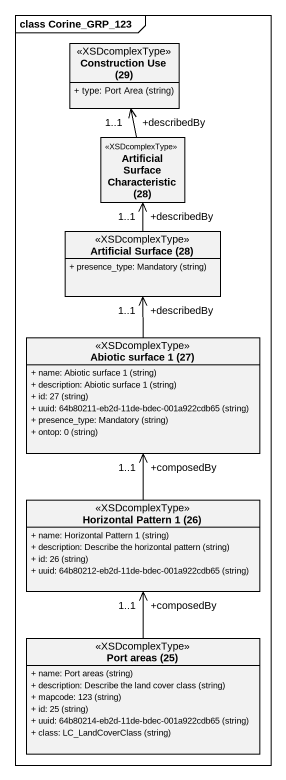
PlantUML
@startuml
mainframe class Corine_GRP_123
hide circle
hide empty members
skinparam classAttributeIconSize 0
class "Construction Use (29)" as Construction_Use_29 <<XSDcomplexType>> {
  {field} + type: Port Area (string)
}
class "Artificial Surface Characteristic (28)" as Artificial_Surface <<XSDcomplexType>>
class "Artificial Surface (28)" as Artificial_Surface_28 <<XSDcomplexType>> {
  {field} + presence_type: Mandatory (string)
}
class "Abiotic surface 1 (27)" as Abiotic_surface_1_27 <<XSDcomplexType>> {
  {field} + name: Abiotic surface 1 (string)
  {field} + description: Abiotic surface 1 (string)
  {field} + id: 27 (string)
  {field} + uuid: 64b80211-eb2d-11de-bdec-001a922cdb65 (string)
  {field} + presence_type: Mandatory (string)
  {field} + ontop: 0 (string)
}
class "Horizontal Pattern 1 (26)" as Horizontal_Pattern_1_26 <<XSDcomplexType>> {
  {field} + name: Horizontal Pattern 1 (string)
  {field} + description: Describe the horizontal pattern (string)
  {field} + id: 26 (string)
  {field} + uuid: 64b80212-eb2d-11de-bdec-001a922cdb65 (string)
}
class "Port areas (25)" as Port_areas_25 <<XSDcomplexType>> {
  {field} + name: Port areas (string)
  {field} + description: Describe the land cover class (string)
  {field} + mapcode: 123 (string)
  {field} + id: 25 (string)
  {field} + uuid: 64b80214-eb2d-11de-bdec-001a922cdb65 (string)
  {field} + class: LC_LandCoverClass (string)
}
Artificial_Surface -up-> "+describedBy\n1..1" Construction_Use_29
Artificial_Surface_28 -up-> "+describedBy\n1..1" Artificial_Surface
Abiotic_surface_1_27 -up-> "+describedBy\n1..1" Artificial_Surface_28
Horizontal_Pattern_1_26 -up-> "+composedBy\n1..1" Abiotic_surface_1_27
Port_areas_25 -up-> "+composedBy\n1..1" Horizontal_Pattern_1_26
@enduml
